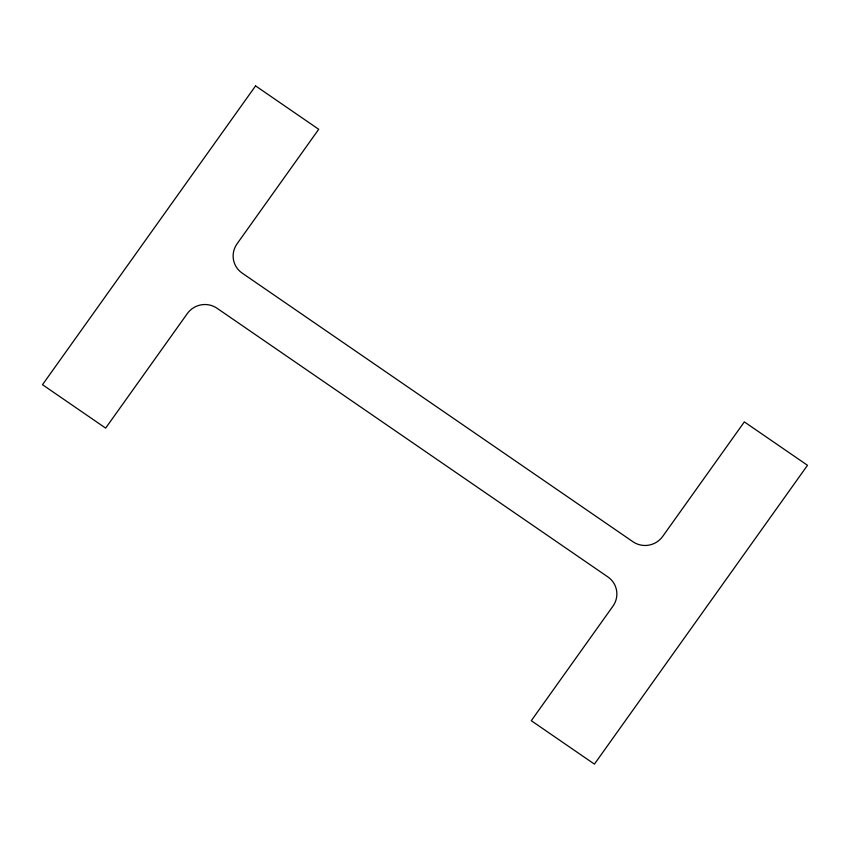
<?xml version="1.0" encoding="UTF-8"?>
<svg xmlns="http://www.w3.org/2000/svg" width="850" height="850" viewBox="0 0 850 850"><rect width="100%" height="100%" fill="white"/><g stroke="black" fill="none" stroke-linecap="round" stroke-linejoin="round"><path stroke-width="1.27" d="M255.574 85.882L42.5 384.699L105.655 428.113L187.308 313.586A21.356 20.963 -21 0 1 217.016 308.242L607.888 576.938A21.356 20.963 -21 0 1 612.946 606.178L531.282 720.704L594.426 764.118L807.5 465.301L744.345 421.887L662.692 536.414A21.356 20.963 -21 0 1 632.984 541.758L242.112 273.062A21.356 20.963 -21 0 1 237.054 243.822L318.718 129.296L255.574 85.882"/></g></svg>
